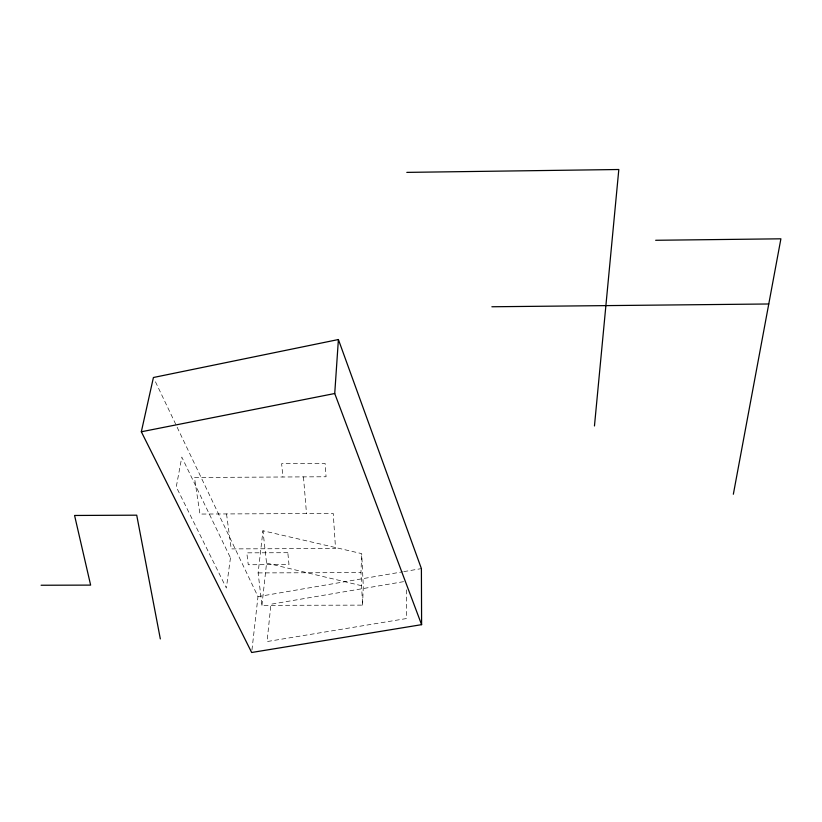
<?xml version="1.0" encoding="UTF-8"?>
<svg xmlns="http://www.w3.org/2000/svg" width="822" height="822" viewBox="0 0 822 822"><rect width="100%" height="100%" fill="white"/><g stroke="black" fill="none" stroke-linecap="round" stroke-linejoin="round"><path stroke-width="0.62" stroke-dasharray="4.11 3.08" d="M406.695 589.857L406.5 618.545L267.078 641.55L270.931 604.232L404.239 581.555M362.574 605.126L363.293 586.117L361.711 553.627L262.958 530.745L258.118 572.913L261.941 605.352L362.574 605.126L360.95 572.595L361.711 553.627M261.941 605.352L266.564 563.08L262.958 530.745M251.953 649.955L257.985 596.628L154.515 379.815M257.985 596.628L402.544 571.835M403.797 571.619L421.398 568.608M258.118 572.913L360.95 572.595M266.564 563.08L363.293 586.117M226.533 513.935L231.208 548.901L335.54 548.51L333.239 513.442L199.952 514.058L194.454 477.49L326.057 476.76L325.132 463.423L281.627 463.68L282.902 476.996M303.472 476.883L306.503 513.565M230.468 557.85L226.358 588.028L176.268 486.901L181.806 457.104L230.468 557.85M287.823 552.703L246.795 552.846L248.265 564.745L288.984 564.611L287.823 552.703"/><path stroke-width="1.23" d="M421.604 624.658L334.729 393.512L338.397 339.537L153.416 377.504L141.333 431.776L251.666 652.493L421.604 624.658L421.398 568.608L338.397 339.537M594.46 425.971L618.812 169.507L406.808 172.384M733.347 494.238L780.9 238.812L655.658 240.281M141.333 431.776L334.729 393.512M491.875 306.76L768.765 303.986M41.1 585.243L90.626 585.11L74.576 515.466L136.719 515.178L160.331 638.92"/></g></svg>
